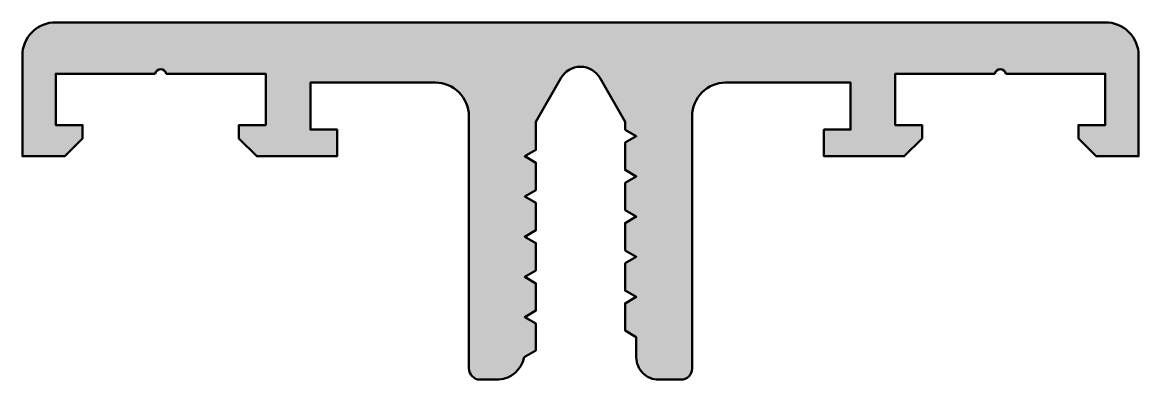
# Model space of a CAD drawing. Extents: x -25 to 25, y -16 to 0.
import ezdxf

# ---------------------------------------------------------------- set-up
doc = ezdxf.new("R2010")
doc.units = 0
doc.layers.add('0S-Alu contour', color=7, linetype='Continuous', lineweight=50)
doc.layers.add('0S-Alu hatch', color=252, linetype='Continuous', lineweight=25)

# ---------------------------------------------------------------- blocks, each defined once
blk = doc.blocks.new('322370__86693019_B55B_4045_9F34_0C7EE4676A9A_')
at = {"layer": '0S-Alu hatch'}
h = blk.add_hatch(color=256, dxfattribs=at)
edge = h.paths.add_edge_path()
edge.add_arc((-23.50077287599046, -1.499227124009542), 1.499227323224607, 89.97046309547888, 180.0295369045225)
edge.add_line((-25, -1.500000000000035), (-25, -6))
edge.add_line((-25, -6), (-23.10101008415222, -6))
edge.add_line((-23.10101008415222, -6), (-22.30101013183594, -5.199999809265136))
edge.add_line((-22.30101013183594, -5.199999809265136), (-22.30101013183594, -4.599999904632568))
edge.add_line((-22.30101013183594, -4.599999904632568), (-23.5, -4.599999904632568))
edge.add_line((-23.5, -4.599999904632568), (-23.5, -2.299630641937255))
edge.add_line((-23.5, -2.299630641937255), (-19.05004262924194, -2.299630641937255))
edge.add_ellipse((-18.80101919174194, -2.354154258817537), major_axis=(-0.2549225318052999, 0), ratio=1, start_angle=192.35000846107, end_angle=347.6499915389301, ccw=False)
edge.add_line((-18.55199575424194, -2.299630641937255), (-14.0999755859375, -2.299630641937255))
edge.add_line((-14.0999755859375, -2.299630641937255), (-14.0999755859375, -4.601006984710692))
edge.add_line((-14.0999755859375, -4.601006984710692), (-15.2989501953125, -4.601006984710692))
edge.add_line((-15.2989501953125, -4.601006984710692), (-15.2989501953125, -5.199999809265136))
edge.add_line((-15.2989501953125, -5.199999809265136), (-14.49895000457763, -6))
edge.add_line((-14.49895000457763, -6), (-10.89997100830078, -5.999999999999999))
edge.add_line((-10.89997100830078, -5.999999999999999), (-10.89997100830078, -4.799986839294433))
edge.add_line((-10.89997100830078, -4.799986839294433), (-12.09996795654297, -4.799986839294433))
edge.add_line((-12.09996795654297, -4.799986839294433), (-12.09996795654297, -2.699676513671875))
edge.add_line((-12.09996795654297, -2.699676513671875), (-6.499870300292972, -2.699676513671874))
edge.add_ellipse((-6.499098096598205, -4.198904309977109), major_axis=(-1.499227995173781, 0), ratio=1, start_angle=179.970488801739, end_angle=270.0295111982522, ccw=False)
edge.add_line((-4.999870300292968, -4.199676513672106), (-4.999870300292972, -15.5))
edge.add_arc((-4.499674670978812, -15.49987043256098), 0.5001956460953121, 180.0148415276547, 269.0686711436279)
edge.add_line((-4.507804870605472, -16), (-3.658134460449218, -16))
edge.add_arc((-3.75457306911089, -14.74861716642072), 1.25509338354463, 274.4068250119365, 348.4309205032198)
edge.add_line((-2.524978637695326, -15.00032520294189), (-2.000175476074215, -14.69587135314941))
edge.add_line((-2.000175476074215, -14.69587135314941), (-1.999870300292972, -13.48926544189453))
edge.add_line((-1.999870300292972, -13.48926544189453), (-2.499931335449218, -13.20032501220703))
edge.add_line((-2.499931335449218, -13.20032501220703), (-2.000175476074218, -12.91126251220703))
edge.add_line((-2.000175476074218, -12.91126251220703), (-1.999870300292968, -11.68926525115967))
edge.add_line((-1.999870300292968, -11.68926525115967), (-2.499931335449218, -11.40032482147216))
edge.add_line((-2.499931335449218, -11.40032482147216), (-2.000175476074218, -11.11126232147217))
edge.add_line((-2.000175476074218, -11.11126232147217), (-1.999870300292968, -9.888410568237306))
edge.add_line((-1.999870300292968, -9.888410568237306), (-2.499931335449218, -9.600324630737305))
edge.add_line((-2.499931335449218, -9.600324630737305), (-2.000175476074218, -9.311384201049805))
edge.add_line((-2.000175476074218, -9.311384201049805), (-1.999870300292968, -8.088411331176758))
edge.add_line((-1.999870300292968, -8.088411331176758), (-2.499931335449215, -7.800324440002442))
edge.add_line((-2.499931335449215, -7.800324440002442), (-2.000175476074218, -7.511384010314941))
edge.add_line((-2.000175476074218, -7.511384010314941), (-1.999870300292968, -6.288410186767576))
edge.add_line((-1.999870300292968, -6.288410186767576), (-2.499931335449218, -6.000324249267578))
edge.add_line((-2.499931335449218, -6.000324249267578), (-2.00017556153697, -5.711438206884033))
edge.add_line((-2.00017556153697, -5.711438206884033), (-1.999565124511718, -4.4510498046875))
edge.add_line((-1.999565124511718, -4.4510498046875), (-0.8788375854492223, -2.504547119140625))
edge.add_ellipse((-0.0024642944335935, -2.986304766799157), major_axis=(-1.000060286324302, 0), ratio=1, start_angle=208.7983609796603, end_angle=331.20163902033977, ccw=False)
edge.add_line((0.8739089965820349, -2.504547119140624), (1.997749328613281, -4.451049804687502))
edge.add_line((1.997749328613281, -4.451049804687502), (1.997749328613281, -4.809885669828377))
edge.add_line((1.997749328613281, -4.809885669828377), (2.500190734863284, -5.100324153900147))
edge.add_line((2.500190734863284, -5.100324153900147), (2.000129699707034, -5.38841009140015))
edge.add_line((2.000129699707034, -5.38841009140015), (2.000129699707034, -6.61138391494751))
edge.add_line((2.000129699707034, -6.61138391494751), (2.500190734863277, -6.900324344635008))
edge.add_line((2.500190734863277, -6.900324344635008), (2.000129699707034, -7.188411235809324))
edge.add_line((2.000129699707034, -7.188411235809324), (2.000129699707038, -8.411384582519531))
edge.add_line((2.000129699707038, -8.411384582519531), (2.500190734863281, -8.700325012207031))
edge.add_line((2.500190734863281, -8.700325012207031), (2.000129699707034, -8.988410949707031))
edge.add_line((2.000129699707034, -8.988410949707031), (2.000129699707034, -10.21126270294189))
edge.add_line((2.000129699707034, -10.21126270294189), (2.500190734863277, -10.50032520294189))
edge.add_line((2.500190734863277, -10.50032520294189), (2.000129699707031, -10.78926563262939))
edge.add_line((2.000129699707031, -10.78926563262939), (2.000129699707031, -12.01126289367675))
edge.add_line((2.000129699707031, -12.01126289367675), (2.500190734863281, -12.30032539367676))
edge.add_line((2.500190734863281, -12.30032539367676), (2.000129699707031, -12.58926582336426))
edge.add_line((2.000129699707031, -12.58926582336426), (2.000129699707027, -13.79587173461914))
edge.add_line((2.000129699707027, -13.79587173461914), (2.500190734863281, -14.1017808072088))
edge.add_line((2.500190734863281, -14.1017808072088), (2.500190734863281, -15.00296020507812))
edge.add_arc((3.499676329043687, -15.00347461089772), 0.9994857265551653, 179.9705115511584, 270.0294884488471)
edge.add_line((3.500190734863281, -16.00296020507812), (4.500251770019531, -16.00296020507812))
edge.add_arc((4.500339818254595, -15.50304825331319), 0.4999119595187933, 269.9899086385257, 360.0100913614867)
edge.add_line((5.000251770019531, -15.50296020507802), (5.000320434570312, -4.199676513671876))
edge.add_ellipse((6.499548230875547, -4.19890430997711), major_axis=(-1.499227995173781, 0), ratio=1, start_angle=-90.02951119825212, end_angle=0.029511198236377822, ccw=False)
edge.add_line((6.500320434570312, -2.699676513671875), (12.10041809082031, -2.699676513671875))
edge.add_line((12.10041809082031, -2.699676513671875), (12.10041809082031, -4.799986839294433))
edge.add_line((12.10041809082031, -4.799986839294433), (10.90042114257812, -4.799986839294433))
edge.add_line((10.90042114257812, -4.799986839294433), (10.90042114257812, -6))
edge.add_line((10.90042114257812, -6), (14.4994010925293, -6))
edge.add_line((14.4994010925293, -6), (15.29940032958984, -5.199999809265139))
edge.add_line((15.29940032958984, -5.199999809265139), (15.29940032958984, -4.601006984710692))
edge.add_line((15.29940032958984, -4.601006984710692), (14.10042572021485, -4.601006984710692))
edge.add_line((14.10042572021485, -4.601006984710692), (14.10042572021485, -2.299630641937255))
edge.add_line((14.10042572021485, -2.299630641937255), (18.55244445800781, -2.299630641937255))
edge.add_ellipse((18.80146789550781, -2.354154258817538), major_axis=(-0.2549225318053002, 0), ratio=1, start_angle=192.3500084610701, end_angle=347.64999153892984, ccw=False)
edge.add_line((19.05049133300781, -2.299630641937255), (23.50045013427735, -2.299630641937255))
edge.add_line((23.50045013427735, -2.299630641937255), (23.50045013427734, -4.599999904632568))
edge.add_line((23.50045013427734, -4.599999904632568), (22.30146026611327, -4.599999904632568))
edge.add_line((22.30146026611327, -4.599999904632568), (22.30146026611328, -5.199999809265137))
edge.add_line((22.30146026611328, -5.199999809265137), (23.10145950317383, -6))
edge.add_line((23.10145950317383, -6), (25.00045013427734, -6))
edge.add_line((25.00045013427734, -6), (25.00045013427734, -1.5))
edge.add_arc((23.50122560284089, -1.499224531436454), 1.499224731990621, 359.9703639642092, 450.029636035792)
edge.add_line((23.50045013427735, 0), (-23.5, -2e-16))
at = {"layer": '0S-Alu contour', "color": 7}
for points in [[(23.50045013427735, 0), (-23.5, -2e-16)], [(-25, -1.500000000000035), (-25, -6), (-23.10101008415222, -6), (-22.30101013183594, -5.199999809265136), (-22.30101013183594, -4.599999904632568), (-23.5, -4.599999904632568), (-23.5, -2.299630641937255), (-19.05004262924194, -2.299630641937255)], [(19.05049133300781, -2.299630641937255), (23.50045013427735, -2.299630641937255), (23.50045013427734, -4.599999904632568), (22.30146026611327, -4.599999904632568), (22.30146026611328, -5.199999809265137), (23.10145950317383, -6), (25.00045013427734, -6), (25.00045013427734, -1.5)], [(-18.55199575424194, -2.299630641937255), (-14.0999755859375, -2.299630641937255), (-14.0999755859375, -4.601006984710692), (-15.2989501953125, -4.601006984710692), (-15.2989501953125, -5.199999809265136), (-14.49895000457763, -6), (-10.89997100830078, -5.999999999999999), (-10.89997100830078, -4.799986839294433), (-12.09996795654297, -4.799986839294433), (-12.09996795654297, -2.699676513671875), (-6.499870300292972, -2.699676513671874)], [(6.500320434570312, -2.699676513671875), (12.10041809082031, -2.699676513671875), (12.10041809082031, -4.799986839294433), (10.90042114257812, -4.799986839294433), (10.90042114257812, -6), (14.4994010925293, -6), (15.29940032958984, -5.199999809265139), (15.29940032958984, -4.601006984710692), (14.10042572021485, -4.601006984710692), (14.10042572021485, -2.299630641937255), (18.55244445800781, -2.299630641937255)], [(-2.524978637695326, -15.00032520294189), (-2.000175476074215, -14.69587135314941), (-1.999870300292972, -13.48926544189453), (-2.499931335449218, -13.20032501220703), (-2.000175476074218, -12.91126251220703), (-1.999870300292968, -11.68926525115967), (-2.499931335449218, -11.40032482147216), (-2.000175476074218, -11.11126232147217), (-1.999870300292968, -9.888410568237306), (-2.499931335449218, -9.600324630737305), (-2.000175476074218, -9.311384201049805), (-1.999870300292968, -8.088411331176758), (-2.499931335449215, -7.800324440002442), (-2.000175476074218, -7.511384010314941), (-1.999870300292968, -6.288410186767576), (-2.499931335449218, -6.000324249267578), (-2.00017556153697, -5.711438206884033), (-1.999565124511718, -4.4510498046875), (-0.8788375854492223, -2.504547119140625)], [(0.8739089965820349, -2.504547119140624), (1.997749328613281, -4.451049804687502), (1.997749328613281, -4.809885669828377), (2.500190734863284, -5.100324153900147), (2.000129699707034, -5.38841009140015), (2.000129699707034, -6.61138391494751), (2.500190734863277, -6.900324344635008), (2.000129699707034, -7.188411235809324), (2.000129699707038, -8.411384582519531), (2.500190734863281, -8.700325012207031), (2.000129699707034, -8.988410949707031), (2.000129699707034, -10.21126270294189), (2.500190734863277, -10.50032520294189), (2.000129699707031, -10.78926563262939), (2.000129699707031, -12.01126289367675), (2.500190734863281, -12.30032539367676), (2.000129699707031, -12.58926582336426), (2.000129699707027, -13.79587173461914), (2.500190734863281, -14.1017808072088), (2.500190734863281, -15.00296020507812)], [(-4.999870300292968, -4.199676513672106), (-4.999870300292972, -15.5)], [(5.000251770019531, -15.50296020507802), (5.000320434570312, -4.199676513671877)], [(-4.507804870605472, -16), (-3.658134460449218, -16)], [(3.500190734863281, -16.00296020507812), (4.500251770019531, -16.00296020507812)]]:
    blk.add_lwpolyline(points, dxfattribs=at)
for centre, radius, start, end in [((-23.50077287599046, -1.499227124009542), 1.499227323224607, 89.97046309547888, 180.0295369045225), ((23.50122560284089, -1.499224531436454), 1.499224731990621, 359.9703639642092, 90.02963603579197), ((-3.75457306911089, -14.74861716642072), 1.25509338354463, 274.4068250119365, 348.4309205032198), ((-4.499674670978812, -15.49987043256098), 0.5001956460953121, 180.0148415276547, 269.0686711436279), ((3.499676329043687, -15.00347461089772), 0.9994857265551653, 179.9705115511584, 270.0294884488471), ((4.500339818254595, -15.50304825331319), 0.4999119595187933, 269.9899086385257, 0.0100913614866932)]:
    blk.add_arc(centre, radius, start, end, dxfattribs=at)
at = {"layer": '0S-Alu contour', "color": 7, "extrusion": (0, 0, -1)}
for centre, radius, start, end in [((0.0024642944335935, -2.986304766799157), 1.000060286324302, 28.79836097966024, 151.2016390203397), ((18.80101919174194, -2.354154258817537), 0.2549225318052999, 12.35000846106985, 167.64999153893), ((-18.80146789550781, -2.354154258817538), 0.2549225318053002, 12.35000846107014, 167.6499915389299), ((6.499098096598205, -4.198904309977109), 1.499227995173781, 89.9704888017478, 180.0295111982611), ((-6.499548230875547, -4.19890430997711), 1.499227995173781, 359.9704888017636, 90.02951119825217)]:
    blk.add_arc(centre, radius, start, end, dxfattribs=at)
blk = doc.blocks.new('322370__CAFF6DF5_8EF9_4484_BF1A_CB4C131DE4E1_')
at = {"layer": '0S-Alu contour', "color": 7}
blk.add_blockref('322370__86693019_B55B_4045_9F34_0C7EE4676A9A_', (0, 0), dxfattribs=at)

msp = doc.modelspace()

# ---------------------------------------------------------------- block references
at = {"layer": '0S-Alu contour', "color": 7}
msp.add_blockref('322370__CAFF6DF5_8EF9_4484_BF1A_CB4C131DE4E1_', (0, 0), dxfattribs=at)

doc.saveas('drawing.dxf')
